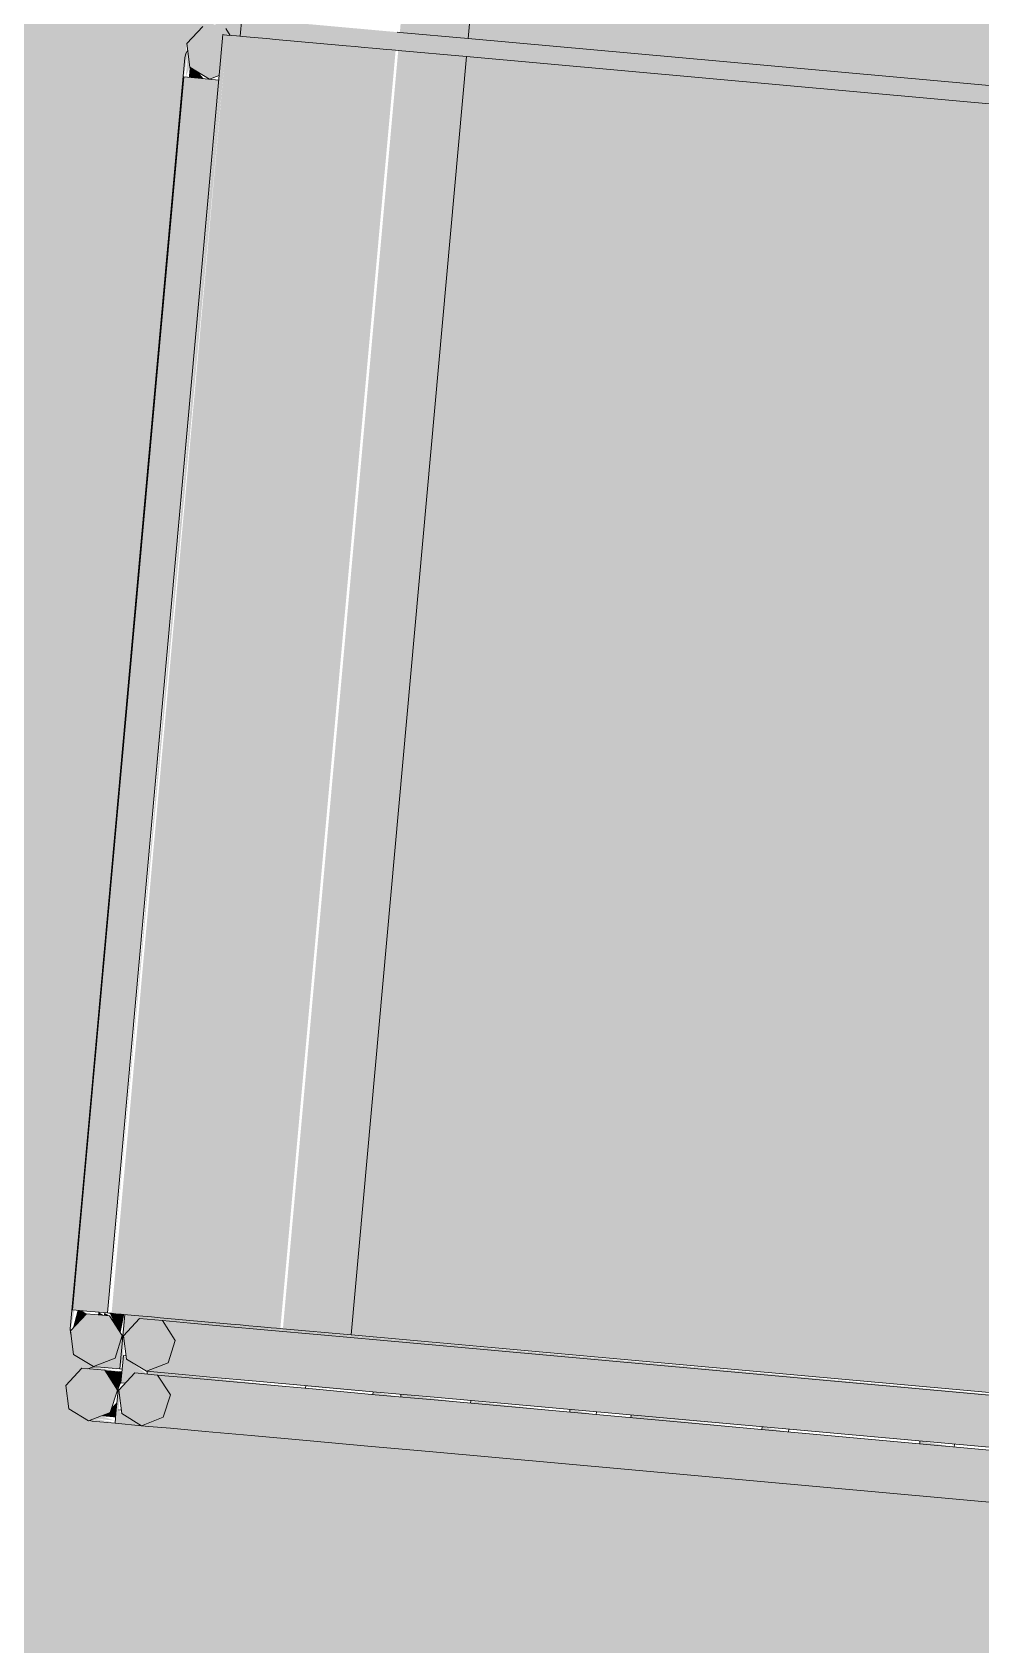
# Model space of a CAD drawing. Header units: centimetres. Extents: x -4381 to 5639, y -3920 to 4826.
# Drawn here: x 183.7156 to 183.9778, y 65.6704 to 66.1162 of the extents above; entities that cross this region are included whole.
import ezdxf
from ezdxf.xclip import XClip

# ---------------------------------------------------------------- set-up
doc = ezdxf.new("R2010")
doc.units = ezdxf.units.CM
doc.header["$MEASUREMENT"] = 0
doc.header["$XCLIPFRAME"] = 0
doc.layers.add('01- MOBILIER', color=7, linetype='Continuous')
doc.layers.add('Drawing & Figure', color=7, linetype='Continuous')
for name, color, linetype, lineweight in [('01- MOBILIER_Pen_No__1', 7, 'Continuous', 5), ('01- MOBILIER_Pen_No__101', 252, 'Continuous', 5), ('01- MOBILIER_Pen_No__2', 8, 'Continuous', 5), ('Dalles_Pen_No__101', 252, 'Continuous', 5)]:
    doc.layers.add(name, color=color, linetype=linetype, lineweight=lineweight)
doc.layers.add('01- MOBILIER_Pen_No__180', color=7, linetype='Continuous', lineweight=5, true_color=0xe2e3c6)

# ---------------------------------------------------------------- blocks, each defined once
blk = doc.blocks.new('Drawing_13_13', base_point=(-54.85237, -87.09209))
at = {"layer": '01- MOBILIER', "linetype": 'Continuous', "lineweight": 0, "ltscale": 5, "true_color": 0xffffff}
for points in [[(183.81725, 66.11614), (183.83611, 66.11444), (183.86799, 66.46779), (183.84913, 66.4695)], [(183.83611, 66.11444), (184.14388, 66.08667), (184.17576, 66.44003), (183.86799, 66.46779)], [(183.76867, 66.11547), (183.73642, 65.76215)], [(183.76944, 66.1154), (183.73679, 65.76212)], [(183.77058, 66.1153), (183.76944, 66.1154), (183.73756, 65.76205), (183.7387, 65.76195)], [(183.77206, 66.11517), (183.77058, 66.1153), (183.7387, 65.76195), (183.74019, 65.76181)], [(183.77385, 66.115), (183.77206, 66.11517), (183.74019, 65.76181), (183.74197, 65.76165)], [(183.77588, 66.11482), (183.77385, 66.115), (183.74197, 65.76165), (183.744, 65.76147)], [(183.77811, 66.11462), (183.77588, 66.11482), (183.744, 65.76147), (183.74624, 65.76127)], [(183.78048, 66.11441), (183.77811, 66.11462), (183.74624, 65.76127), (183.7486, 65.76105)], [(183.78291, 66.11419), (183.78048, 66.11441), (183.7486, 65.76105), (183.75103, 65.76083)], [(183.80245, 66.11242), (183.78291, 66.11419), (183.75103, 65.76083), (183.77057, 65.75907)], [(183.80494, 66.1122), (183.80245, 66.11242), (183.77057, 65.75907), (183.77307, 65.75885)], [(183.80737, 66.11198), (183.80494, 66.1122), (183.77307, 65.75885), (183.77549, 65.75863)], [(183.80965, 66.11178), (183.80737, 66.11198), (183.77549, 65.75863), (183.77777, 65.75842)], [(183.81172, 66.11159), (183.80965, 66.11178), (183.77777, 65.75842), (183.77984, 65.75823)], [(183.81352, 66.11143), (183.81172, 66.11159), (183.77984, 65.75823), (183.78164, 65.75807)], [(183.81499, 66.11129), (183.81352, 66.11143), (183.78164, 65.75807), (183.78311, 65.75794)], [(183.81609, 66.11119), (183.81499, 66.11129), (183.78311, 65.75794), (183.78421, 65.75784)], [(183.8168, 66.11113), (183.78421, 65.75784)], [(183.8168, 66.11113), (183.78492, 65.75778), (183.80378, 65.75607), (183.83566, 66.10943)], [(183.80378, 65.75607), (184.11155, 65.72831), (184.14343, 66.08166), (183.83566, 66.10943)]]:
    blk.add_hatch(color=7, dxfattribs=at).paths.add_polyline_path(points)
at = {"layer": '01- MOBILIER_Pen_No__101', "linetype": 'Continuous', "lineweight": 0, "ltscale": 5, "true_color": 0x262626}
for points in [[(183.84913, 66.4695), (183.81725, 66.11614), (183.83611, 66.11444), (183.86799, 66.46779)], [(183.86799, 66.46779), (183.83611, 66.11444), (184.14388, 66.08667), (184.17576, 66.44003)], [(183.75834, 66.11304), (183.75918, 66.10655), (183.76465, 66.1032), (183.76728, 66.10422), (183.7683, 66.11551), (183.77032, 66.11532), (183.76911, 66.11721), (183.76276, 66.11778)], [(183.7731, 66.11507), (184.13428, 66.08249), (184.13473, 66.0875), (183.77355, 66.12008)], [(183.76867, 66.11547), (183.73642, 65.76215)], [(183.76944, 66.1154), (183.73679, 65.76212)], [(183.77058, 66.1153), (183.76944, 66.1154), (183.73756, 65.76205), (183.7387, 65.76195)], [(183.77206, 66.11517), (183.77058, 66.1153), (183.7387, 65.76195), (183.74019, 65.76181)], [(183.77385, 66.115), (183.77206, 66.11517), (183.74019, 65.76181), (183.74197, 65.76165)], [(183.77588, 66.11482), (183.77385, 66.115), (183.74197, 65.76165), (183.744, 65.76147)], [(183.77811, 66.11462), (183.77588, 66.11482), (183.744, 65.76147), (183.74624, 65.76127)], [(183.77811, 66.11462), (183.74624, 65.76127), (183.7486, 65.76105), (183.78048, 66.11441)], [(183.78291, 66.11419), (183.78048, 66.11441), (183.7486, 65.76105), (183.75103, 65.76083)], [(183.80245, 66.11242), (183.78291, 66.11419), (183.75103, 65.76083), (183.77057, 65.75907)], [(183.75412, 66.06632), (183.75809, 66.11026), (183.7578, 66.1091), (183.75386, 66.06546)], [(183.75809, 66.11026), (183.75751, 66.10385), (183.75866, 66.11055)], [(183.75866, 66.11055), (183.75805, 66.1038), (183.75918, 66.10655)], [(183.80494, 66.1122), (183.80245, 66.11242), (183.77057, 65.75907), (183.77307, 65.75885)], [(183.80494, 66.1122), (183.77307, 65.75885), (183.77549, 65.75863), (183.80737, 66.11198)], [(183.80965, 66.11178), (183.80737, 66.11198), (183.77549, 65.75863), (183.77777, 65.75842)], [(183.81172, 66.11159), (183.80965, 66.11178), (183.77777, 65.75842), (183.77984, 65.75823)], [(183.81352, 66.11143), (183.81172, 66.11159), (183.77984, 65.75823), (183.78164, 65.75807)], [(183.81499, 66.11129), (183.81352, 66.11143), (183.78164, 65.75807), (183.78311, 65.75794)], [(183.81609, 66.11119), (183.81499, 66.11129), (183.78311, 65.75794), (183.78421, 65.75784)], [(183.8168, 66.11113), (183.78421, 65.75784)], [(183.8168, 66.11113), (183.78492, 65.75778), (183.80378, 65.75607), (183.83566, 66.10943)], [(183.80378, 65.75607), (184.11155, 65.72831), (184.14343, 66.08166), (183.83566, 66.10943)], [(183.76147, 66.10349), (183.75751, 66.10385), (183.72676, 65.76302), (183.73072, 65.76267)], [(183.75918, 66.10655), (183.75892, 66.10372), (183.76008, 66.10361), (183.76029, 66.10587)], [(183.76008, 66.10361), (183.76147, 66.10349), (183.76161, 66.10506), (183.76029, 66.10587)], [(183.76147, 66.10349), (183.76302, 66.10335), (183.76161, 66.10506)], [(183.76147, 66.10349), (183.73072, 65.76267), (183.73642, 65.76215), (183.76717, 66.10298)], [(183.74934, 66.01534), (183.75412, 66.06632)], [(183.74466, 65.96137), (183.74957, 66.01587), (183.74446, 65.9612)], [(183.73962, 65.9055), (183.74466, 65.96137), (183.73945, 65.9057)], [(183.7347, 65.851), (183.73962, 65.9055), (183.73457, 65.85157)], [(183.73004, 65.80145), (183.7347, 65.851)], [(183.72618, 65.75661), (183.73015, 65.80055), (183.72611, 65.7578)], [(183.72676, 65.76302), (183.72623, 65.75718), (183.7273, 65.76297)], [(183.72707, 65.75069), (183.73254, 65.74734), (183.73852, 65.74966), (183.74051, 65.75589), (183.73701, 65.76135), (183.73066, 65.76192), (183.72623, 65.75718)], [(183.72684, 65.75783), (183.72781, 65.75887), (183.72818, 65.7629)], [(183.72781, 65.75887), (183.72911, 65.76026), (183.72933, 65.76279), (183.72818, 65.7629)], [(183.72933, 65.76279), (183.72911, 65.76026), (183.73066, 65.76192)], [(183.73072, 65.76267), (183.7322, 65.76178)], [(183.73227, 65.76253), (183.73383, 65.76163)], [(183.73383, 65.76163), (183.73546, 65.76149), (183.7339, 65.76238)], [(183.73546, 65.76149), (183.73701, 65.76135), (183.73553, 65.76223)], [(183.73708, 65.76209), (183.73824, 65.75944), (183.73846, 65.76197)], [(183.73846, 65.76197), (183.73824, 65.75944), (183.73926, 65.75784), (183.73962, 65.76186)], [(183.73962, 65.76186), (183.73926, 65.75784), (183.74003, 65.75664), (183.7405, 65.76178)], [(183.73986, 65.74668), (183.74084, 65.75038), (183.74088, 65.75586), (183.7453, 65.7606), (184.10233, 65.72839), (183.74122, 65.76172)], [(183.7405, 65.76178), (183.74003, 65.75664), (183.74104, 65.76174)], [(183.74104, 65.76174), (183.74046, 65.75532), (183.74075, 65.75648), (183.74122, 65.76172)], [(183.74719, 65.74602), (183.75316, 65.74834), (183.75515, 65.75457), (183.75165, 65.76003), (183.7453, 65.7606), (183.74088, 65.75586), (183.74172, 65.74937)], [(183.75704, 65.7544), (183.75361, 65.75985), (183.75165, 65.76003), (183.75515, 65.75457)], [(183.76246, 65.75391), (183.75933, 65.75933), (183.75361, 65.75985), (183.75704, 65.7544)], [(183.7712, 65.75312), (183.76854, 65.7585), (183.75933, 65.75933), (183.76246, 65.75391)], [(183.76854, 65.7585), (183.7712, 65.75312), (183.78281, 65.75207), (183.78079, 65.7574)], [(183.79672, 65.75082), (183.79545, 65.75608), (183.78079, 65.7574), (183.78281, 65.75207)], [(183.81223, 65.74942), (183.8118, 65.7546), (183.79545, 65.75608), (183.79672, 65.75082)], [(183.75508, 65.74816), (183.75704, 65.7544), (183.75515, 65.75457), (183.75316, 65.74834)], [(183.76061, 65.74766), (183.76246, 65.75391), (183.75704, 65.7544), (183.75508, 65.74816)], [(183.76951, 65.74686), (183.7712, 65.75312), (183.76246, 65.75391), (183.76061, 65.74766)], [(183.7712, 65.75312), (183.76951, 65.74686), (183.78135, 65.74579), (183.78281, 65.75207)], [(183.79553, 65.74451), (183.79672, 65.75082), (183.78281, 65.75207), (183.78135, 65.74579)], [(183.82895, 65.74791), (183.82919, 65.75303), (183.8118, 65.7546), (183.81223, 65.74942)], [(184.04377, 65.72853), (184.04397, 65.73365), (183.82919, 65.75303), (183.82895, 65.74791)], [(183.73224, 65.74718), (183.73101, 65.74673), (183.74043, 65.74588)], [(183.73224, 65.74718), (183.74048, 65.74644), (183.73351, 65.74726)], [(183.74084, 65.75038), (183.74016, 65.74287), (183.74133, 65.74276), (183.74394, 65.74556), (183.74736, 65.74526), (183.74172, 65.74937)], [(183.7492, 65.74584), (183.75508, 65.74816), (183.75316, 65.74834), (183.74719, 65.74602)], [(183.75516, 65.7453), (183.76061, 65.74766), (183.75508, 65.74816), (183.7492, 65.74584)], [(183.76061, 65.74766), (183.75516, 65.7453), (183.76475, 65.74444), (183.76951, 65.74686)], [(183.81133, 65.74309), (183.81223, 65.74942), (183.79672, 65.75082), (183.79553, 65.74451)], [(183.82829, 65.74156), (183.82895, 65.74791), (183.81223, 65.74942), (183.81133, 65.74309)], [(184.0431, 65.72218), (184.04377, 65.72853), (183.82895, 65.74791), (183.82829, 65.74156)], [(183.72572, 65.73565), (183.73119, 65.73231), (183.73717, 65.73462), (183.73915, 65.74085), (183.73565, 65.74631), (183.7293, 65.74688), (183.72488, 65.74214)], [(183.73565, 65.74631), (183.73627, 65.74535), (183.73972, 65.74504)], [(183.73627, 65.74535), (183.73708, 65.74408), (183.73961, 65.74385), (183.73972, 65.74504)], [(183.73708, 65.74408), (183.73806, 65.74255), (183.73948, 65.74243), (183.73961, 65.74385)], [(183.7398, 65.74594), (183.73934, 65.74084), (183.74016, 65.74287), (183.74043, 65.74588)], [(183.74583, 65.73099), (183.75181, 65.7333), (183.7538, 65.73953), (183.75029, 65.74499), (183.74394, 65.74556), (183.73952, 65.74082), (183.74036, 65.73433)], [(183.74743, 65.746), (183.79116, 65.7413)], [(183.75568, 65.73936), (183.75225, 65.74481), (183.75029, 65.74499), (183.7538, 65.73953)], [(183.7611, 65.73887), (183.75797, 65.7443), (183.75225, 65.74481), (183.75568, 65.73936)], [(183.76984, 65.73808), (183.76719, 65.74347), (183.75797, 65.7443), (183.7611, 65.73887)], [(183.76951, 65.74686), (183.76475, 65.74444), (183.77751, 65.74329), (183.78135, 65.74579)], [(183.76719, 65.74347), (183.76984, 65.73808), (183.78146, 65.73704), (183.77943, 65.74236)], [(183.79278, 65.74191), (183.79553, 65.74451), (183.78135, 65.74579), (183.77751, 65.74329)], [(183.8098, 65.74037), (183.81133, 65.74309), (183.79553, 65.74451), (183.79278, 65.74191)], [(183.82772, 65.73876), (183.82829, 65.74156), (183.81133, 65.74309), (183.8098, 65.74037)], [(183.73806, 65.74255), (183.73915, 65.74085), (183.73948, 65.74243)], [(183.73811, 65.73757), (183.73919, 65.73916)], [(183.73876, 65.73448), (183.74036, 65.73433), (183.73948, 65.73535), (183.73979, 65.73875), (183.73952, 65.74082)], [(183.73948, 65.73535), (183.73979, 65.73875)], [(183.75372, 65.73313), (183.75568, 65.73936), (183.7538, 65.73953), (183.75181, 65.7333)], [(183.75925, 65.73263), (183.7611, 65.73887), (183.75568, 65.73936), (183.75372, 65.73313)], [(183.76816, 65.73182), (183.76984, 65.73808), (183.7611, 65.73887), (183.75925, 65.73263)], [(183.79536, 65.73578), (183.7941, 65.74104), (183.77943, 65.74236), (183.78146, 65.73704)], [(183.79121, 65.74186), (183.80987, 65.74018), (183.79123, 65.74205)], [(183.79121, 65.74186), (183.80982, 65.73962)], [(183.81087, 65.73438), (183.81044, 65.73956), (183.7941, 65.74104), (183.79536, 65.73578)], [(183.80982, 65.73962), (183.81733, 65.73894), (183.80989, 65.74036)], [(183.82759, 65.73287), (183.82783, 65.738), (183.81044, 65.73956), (183.81087, 65.73438)], [(183.81749, 65.73893), (183.83682, 65.73718), (183.81756, 65.73967)], [(184.04247, 65.71938), (184.0431, 65.72218), (183.82829, 65.74156), (183.82772, 65.73876)], [(183.73717, 65.73462), (183.73465, 65.73365), (183.73866, 65.73329), (183.73876, 65.73448)], [(183.73717, 65.73462), (183.73876, 65.73448), (183.73889, 65.7359), (183.73761, 65.73602)], [(183.73761, 65.73602), (183.73889, 65.7359), (183.73903, 65.73749)], [(183.73851, 65.73165), (183.74583, 65.73099), (183.74036, 65.73433), (183.73876, 65.73448)], [(183.76816, 65.73182), (183.78, 65.73076), (183.78146, 65.73704), (183.76984, 65.73808)], [(183.79417, 65.72948), (183.79536, 65.73578), (183.78146, 65.73704), (183.78, 65.73076)], [(183.80998, 65.72805), (183.81087, 65.73438), (183.79536, 65.73578), (183.79417, 65.72948)], [(183.82694, 65.72652), (183.82759, 65.73287), (183.81087, 65.73438), (183.80998, 65.72805)], [(184.04241, 65.71349), (184.04261, 65.71862), (183.82783, 65.738), (183.82759, 65.73287)], [(183.83687, 65.73774), (183.8642, 65.73471)], [(183.83689, 65.73793), (183.86425, 65.73527)], [(183.86427, 65.73546), (183.87155, 65.73405)], [(183.87162, 65.7348), (183.88108, 65.73319)], [(183.88113, 65.73375), (183.91736, 65.72992)], [(183.88115, 65.73394), (183.91741, 65.73047)], [(183.73276, 65.73292), (183.73158, 65.73246), (183.73852, 65.73183)], [(183.73158, 65.73246), (183.73851, 65.73165)], [(183.73465, 65.73365), (183.73276, 65.73292), (183.73857, 65.73239)], [(183.74785, 65.7308), (183.75372, 65.73313), (183.75181, 65.7333), (183.74583, 65.73099)], [(183.7538, 65.73027), (183.75925, 65.73263), (183.75372, 65.73313), (183.74785, 65.7308)], [(183.75925, 65.73263), (183.7538, 65.73027), (183.7634, 65.7294), (183.76816, 65.73182)], [(183.7634, 65.7294), (183.77615, 65.72825), (183.78, 65.73076), (183.76816, 65.73182)], [(183.79142, 65.72687), (183.79417, 65.72948), (183.78, 65.73076), (183.77615, 65.72825)], [(183.80844, 65.72534), (183.80998, 65.72805), (183.79417, 65.72948), (183.79142, 65.72687)], [(184.04175, 65.70714), (184.04241, 65.71349), (183.82759, 65.73287), (183.82694, 65.72652)], [(183.91743, 65.73066), (183.92468, 65.72926)], [(183.92473, 65.72981), (183.96096, 65.72598)], [(183.92475, 65.73), (183.96101, 65.72654)], [(183.82636, 65.72372), (183.82694, 65.72652), (183.80998, 65.72805), (183.80844, 65.72534)], [(184.04111, 65.70435), (184.04175, 65.70714), (183.82694, 65.72652), (183.82636, 65.72372)], [(183.96096, 65.72598), (183.97049, 65.72513), (183.96103, 65.72673)], [(183.97055, 65.72587), (183.97784, 65.72446)]]:
    blk.add_hatch(color=250, dxfattribs=at).paths.add_polyline_path(points)
at = {"layer": '01- MOBILIER_Pen_No__180', "linetype": 'Continuous', "ltscale": 5}
for points in [[(183.75834, 66.11304), (183.75918, 66.10655), (183.76465, 66.1032), (183.76728, 66.10422), (183.7683, 66.11551), (183.77032, 66.11532), (183.76911, 66.11721), (183.76276, 66.11778)], [(183.7731, 66.11507), (184.13428, 66.08249), (184.13473, 66.0875), (183.77355, 66.12008)], [(183.75412, 66.06632), (183.75809, 66.11026), (183.7578, 66.1091), (183.75386, 66.06546)], [(183.75809, 66.11026), (183.75751, 66.10385), (183.75866, 66.11055)], [(183.75866, 66.11055), (183.75805, 66.1038), (183.75918, 66.10655)], [(183.76147, 66.10349), (183.75751, 66.10385), (183.72676, 65.76302), (183.73072, 65.76267)], [(183.75918, 66.10655), (183.75892, 66.10372), (183.76008, 66.10361), (183.76029, 66.10587)], [(183.76008, 66.10361), (183.76147, 66.10349), (183.76161, 66.10506), (183.76029, 66.10587)], [(183.76147, 66.10349), (183.76302, 66.10335), (183.76161, 66.10506)], [(183.76147, 66.10349), (183.73072, 65.76267), (183.73642, 65.76215), (183.76717, 66.10298)], [(183.74934, 66.01534), (183.75412, 66.06632)], [(183.74446, 65.9612), (183.74957, 66.01587)], [(183.73962, 65.9055), (183.74466, 65.96137), (183.73945, 65.9057)], [(183.73457, 65.85157), (183.73962, 65.9055)], [(183.73004, 65.80145), (183.7347, 65.851)], [(183.72618, 65.75661), (183.73015, 65.80055), (183.72611, 65.7578)], [(183.72676, 65.76302), (183.72623, 65.75718), (183.7273, 65.76297)], [(183.72707, 65.75069), (183.73254, 65.74734), (183.73852, 65.74966), (183.74051, 65.75589), (183.73701, 65.76135), (183.73066, 65.76192), (183.72623, 65.75718)], [(183.72684, 65.75783), (183.72781, 65.75887), (183.72818, 65.7629)], [(183.72781, 65.75887), (183.72911, 65.76026), (183.72933, 65.76279), (183.72818, 65.7629)], [(183.72933, 65.76279), (183.72911, 65.76026), (183.73066, 65.76192)], [(183.73072, 65.76267), (183.7322, 65.76178)], [(183.73227, 65.76253), (183.73383, 65.76163)], [(183.73383, 65.76163), (183.73546, 65.76149), (183.7339, 65.76238)], [(183.73546, 65.76149), (183.73701, 65.76135), (183.73553, 65.76223)], [(183.73708, 65.76209), (183.73824, 65.75944), (183.73846, 65.76197)], [(183.73846, 65.76197), (183.73824, 65.75944), (183.73926, 65.75784), (183.73962, 65.76186)], [(183.73962, 65.76186), (183.73926, 65.75784), (183.74003, 65.75664), (183.7405, 65.76178)], [(183.73986, 65.74668), (183.74084, 65.75038), (183.74088, 65.75586), (183.7453, 65.7606), (184.10233, 65.72839), (183.74122, 65.76172)], [(183.7405, 65.76178), (183.74003, 65.75664), (183.74104, 65.76174)], [(183.74104, 65.76174), (183.74046, 65.75532), (183.74075, 65.75648), (183.74122, 65.76172)], [(183.74719, 65.74602), (183.75316, 65.74834), (183.75515, 65.75457), (183.75165, 65.76003), (183.7453, 65.7606), (183.74088, 65.75586), (183.74172, 65.74937)], [(183.75704, 65.7544), (183.75361, 65.75985), (183.75165, 65.76003), (183.75515, 65.75457)], [(183.76246, 65.75391), (183.75933, 65.75933), (183.75361, 65.75985), (183.75704, 65.7544)], [(183.7712, 65.75312), (183.76854, 65.7585), (183.75933, 65.75933), (183.76246, 65.75391)], [(183.78079, 65.7574), (183.76854, 65.7585), (183.7712, 65.75312), (183.78281, 65.75207)], [(183.79672, 65.75082), (183.79545, 65.75608), (183.78079, 65.7574), (183.78281, 65.75207)], [(183.81223, 65.74942), (183.8118, 65.7546), (183.79545, 65.75608), (183.79672, 65.75082)], [(183.75508, 65.74816), (183.75704, 65.7544), (183.75515, 65.75457), (183.75316, 65.74834)], [(183.76061, 65.74766), (183.76246, 65.75391), (183.75704, 65.7544), (183.75508, 65.74816)], [(183.76951, 65.74686), (183.7712, 65.75312), (183.76246, 65.75391), (183.76061, 65.74766)], [(183.7712, 65.75312), (183.76951, 65.74686), (183.78135, 65.74579), (183.78281, 65.75207)], [(183.79553, 65.74451), (183.79672, 65.75082), (183.78281, 65.75207), (183.78135, 65.74579)], [(183.82895, 65.74791), (183.82919, 65.75303), (183.8118, 65.7546), (183.81223, 65.74942)], [(184.04377, 65.72853), (184.04397, 65.73365), (183.82919, 65.75303), (183.82895, 65.74791)], [(183.73224, 65.74718), (183.73101, 65.74673), (183.74043, 65.74588)], [(183.73351, 65.74726), (183.73224, 65.74718), (183.74048, 65.74644)], [(183.74084, 65.75038), (183.74016, 65.74287), (183.74133, 65.74276), (183.74394, 65.74556), (183.74736, 65.74526), (183.74172, 65.74937)], [(183.7492, 65.74584), (183.75508, 65.74816), (183.75316, 65.74834), (183.74719, 65.74602)], [(183.75516, 65.7453), (183.76061, 65.74766), (183.75508, 65.74816), (183.7492, 65.74584)], [(183.76475, 65.74444), (183.76951, 65.74686), (183.76061, 65.74766), (183.75516, 65.7453)], [(183.81133, 65.74309), (183.81223, 65.74942), (183.79672, 65.75082), (183.79553, 65.74451)], [(183.82829, 65.74156), (183.82895, 65.74791), (183.81223, 65.74942), (183.81133, 65.74309)], [(184.0431, 65.72218), (184.04377, 65.72853), (183.82895, 65.74791), (183.82829, 65.74156)], [(183.72572, 65.73565), (183.73119, 65.73231), (183.73717, 65.73462), (183.73915, 65.74085), (183.73565, 65.74631), (183.7293, 65.74688), (183.72488, 65.74214)], [(183.73565, 65.74631), (183.73627, 65.74535), (183.73972, 65.74504)], [(183.73627, 65.74535), (183.73708, 65.74408), (183.73961, 65.74385), (183.73972, 65.74504)], [(183.73708, 65.74408), (183.73806, 65.74255), (183.73948, 65.74243), (183.73961, 65.74385)], [(183.7398, 65.74594), (183.73934, 65.74084), (183.74016, 65.74287), (183.74043, 65.74588)], [(183.74583, 65.73099), (183.75181, 65.7333), (183.7538, 65.73953), (183.75029, 65.74499), (183.74394, 65.74556), (183.73952, 65.74082), (183.74036, 65.73433)], [(183.74736, 65.74526), (183.79116, 65.7413), (183.74743, 65.746)], [(183.75568, 65.73936), (183.75225, 65.74481), (183.75029, 65.74499), (183.7538, 65.73953)], [(183.7611, 65.73887), (183.75797, 65.7443), (183.75225, 65.74481), (183.75568, 65.73936)], [(183.76984, 65.73808), (183.76719, 65.74347), (183.75797, 65.7443), (183.7611, 65.73887)], [(183.76951, 65.74686), (183.76475, 65.74444), (183.77751, 65.74329), (183.78135, 65.74579)], [(183.76719, 65.74347), (183.76984, 65.73808), (183.78146, 65.73704), (183.77943, 65.74236)], [(183.79278, 65.74191), (183.79553, 65.74451), (183.78135, 65.74579), (183.77751, 65.74329)], [(183.8098, 65.74037), (183.81133, 65.74309), (183.79553, 65.74451), (183.79278, 65.74191)], [(183.82772, 65.73876), (183.82829, 65.74156), (183.81133, 65.74309), (183.8098, 65.74037)], [(183.73806, 65.74255), (183.73915, 65.74085), (183.73948, 65.74243)], [(183.73811, 65.73757), (183.73919, 65.73916)], [(183.73876, 65.73448), (183.74036, 65.73433), (183.73948, 65.73535), (183.73979, 65.73875), (183.73952, 65.74082)], [(183.73948, 65.73535), (183.73979, 65.73875)], [(183.75372, 65.73313), (183.75568, 65.73936), (183.7538, 65.73953), (183.75181, 65.7333)], [(183.75925, 65.73263), (183.7611, 65.73887), (183.75568, 65.73936), (183.75372, 65.73313)], [(183.76816, 65.73182), (183.76984, 65.73808), (183.7611, 65.73887), (183.75925, 65.73263)], [(183.79536, 65.73578), (183.7941, 65.74104), (183.77943, 65.74236), (183.78146, 65.73704)], [(183.79121, 65.74186), (183.80982, 65.73962)], [(183.79123, 65.74205), (183.80987, 65.74018)], [(183.81087, 65.73438), (183.81044, 65.73956), (183.7941, 65.74104), (183.79536, 65.73578)], [(183.80982, 65.73962), (183.81733, 65.73894), (183.80989, 65.74036)], [(183.82759, 65.73287), (183.82783, 65.738), (183.81044, 65.73956), (183.81087, 65.73438)], [(183.81756, 65.73967), (183.83682, 65.73718)], [(184.04247, 65.71938), (184.0431, 65.72218), (183.82829, 65.74156), (183.82772, 65.73876)], [(183.73717, 65.73462), (183.73465, 65.73365), (183.73866, 65.73329), (183.73876, 65.73448)], [(183.73717, 65.73462), (183.73876, 65.73448), (183.73889, 65.7359), (183.73761, 65.73602)], [(183.73761, 65.73602), (183.73889, 65.7359), (183.73903, 65.73749)], [(183.73851, 65.73165), (183.74583, 65.73099), (183.74036, 65.73433), (183.73876, 65.73448)], [(183.76816, 65.73182), (183.78, 65.73076), (183.78146, 65.73704), (183.76984, 65.73808)], [(183.79417, 65.72948), (183.79536, 65.73578), (183.78146, 65.73704), (183.78, 65.73076)], [(183.80998, 65.72805), (183.81087, 65.73438), (183.79536, 65.73578), (183.79417, 65.72948)], [(183.82694, 65.72652), (183.82759, 65.73287), (183.81087, 65.73438), (183.80998, 65.72805)], [(184.04241, 65.71349), (184.04261, 65.71862), (183.82783, 65.738), (183.82759, 65.73287)], [(183.83682, 65.73718), (183.8642, 65.73471), (183.83687, 65.73774)], [(183.83689, 65.73793), (183.86425, 65.73527)], [(183.86427, 65.73546), (183.87155, 65.73405)], [(183.87162, 65.7348), (183.88108, 65.73319)], [(183.88108, 65.73319), (183.91736, 65.72992), (183.88113, 65.73375)], [(183.88115, 65.73394), (183.91741, 65.73047)], [(183.73142, 65.7324), (183.73851, 65.73165), (183.73158, 65.73246)], [(183.73276, 65.73292), (183.73158, 65.73246), (183.73852, 65.73183)], [(183.73465, 65.73365), (183.73276, 65.73292), (183.73857, 65.73239)], [(183.74785, 65.7308), (183.75372, 65.73313), (183.75181, 65.7333), (183.74583, 65.73099)], [(183.7538, 65.73027), (183.75925, 65.73263), (183.75372, 65.73313), (183.74785, 65.7308)], [(183.7634, 65.7294), (183.76816, 65.73182), (183.75925, 65.73263), (183.7538, 65.73027)], [(183.76816, 65.73182), (183.7634, 65.7294), (183.77615, 65.72825), (183.78, 65.73076)], [(183.79142, 65.72687), (183.79417, 65.72948), (183.78, 65.73076), (183.77615, 65.72825)], [(183.80844, 65.72534), (183.80998, 65.72805), (183.79417, 65.72948), (183.79142, 65.72687)], [(184.04175, 65.70714), (184.04241, 65.71349), (183.82759, 65.73287), (183.82694, 65.72652)], [(183.91736, 65.72992), (183.92468, 65.72926), (183.91743, 65.73066)], [(183.92473, 65.72981), (183.96096, 65.72598)], [(183.92475, 65.73), (183.96101, 65.72654)], [(183.82636, 65.72372), (183.82694, 65.72652), (183.80998, 65.72805), (183.80844, 65.72534)], [(184.04111, 65.70435), (184.04175, 65.70714), (183.82694, 65.72652), (183.82636, 65.72372)], [(183.96096, 65.72598), (183.97049, 65.72513), (183.96103, 65.72673)], [(183.97055, 65.72587), (183.97784, 65.72446)]]:
    blk.add_hatch(color=256, dxfattribs=at).paths.add_polyline_path(points)
at = {"layer": '01- MOBILIER_Pen_No__2', "linetype": 'Continuous', "lineweight": 0, "ltscale": 5, "true_color": 0x1f1f1f}
for points in [[(183.84913, 66.4695), (183.81725, 66.11614), (183.83611, 66.11444), (183.86799, 66.46779)], [(183.83611, 66.11444), (184.14388, 66.08667), (184.17576, 66.44003), (183.86799, 66.46779)], [(183.75834, 66.11304), (183.75918, 66.10655), (183.76465, 66.1032), (183.76728, 66.10422), (183.7683, 66.11551), (183.77032, 66.11532), (183.76911, 66.11721), (183.76276, 66.11778)], [(183.77355, 66.12008), (183.7731, 66.11507), (184.13428, 66.08249), (184.13473, 66.0875)], [(183.7683, 66.11551), (183.73642, 65.76215), (183.76867, 66.11547)], [(183.76867, 66.11547), (183.73679, 65.76212), (183.76944, 66.1154)], [(183.76944, 66.1154), (183.73756, 65.76205), (183.7387, 65.76195), (183.77058, 66.1153)], [(183.77058, 66.1153), (183.7387, 65.76195), (183.74019, 65.76181), (183.77206, 66.11517)], [(183.77206, 66.11517), (183.74019, 65.76181), (183.74197, 65.76165), (183.77385, 66.115)], [(183.77385, 66.115), (183.74197, 65.76165), (183.744, 65.76147), (183.77588, 66.11482)], [(183.77588, 66.11482), (183.744, 65.76147), (183.74624, 65.76127), (183.77811, 66.11462)], [(183.77811, 66.11462), (183.74624, 65.76127), (183.7486, 65.76105), (183.78048, 66.11441)], [(183.78048, 66.11441), (183.7486, 65.76105), (183.75103, 65.76083), (183.78291, 66.11419)], [(183.78291, 66.11419), (183.75103, 65.76083), (183.77057, 65.75907), (183.80245, 66.11242)], [(183.75412, 66.06632), (183.75809, 66.11026), (183.7578, 66.1091), (183.75386, 66.06546)], [(183.75809, 66.11026), (183.75751, 66.10385), (183.75866, 66.11055)], [(183.75866, 66.11055), (183.75805, 66.1038), (183.75918, 66.10655)], [(183.80494, 66.1122), (183.80245, 66.11242), (183.77057, 65.75907), (183.77307, 65.75885)], [(183.80737, 66.11198), (183.80494, 66.1122), (183.77307, 65.75885), (183.77549, 65.75863)], [(183.80965, 66.11178), (183.80737, 66.11198), (183.77549, 65.75863), (183.77777, 65.75842)], [(183.81172, 66.11159), (183.80965, 66.11178), (183.77777, 65.75842), (183.77984, 65.75823)], [(183.81352, 66.11143), (183.81172, 66.11159), (183.77984, 65.75823), (183.78164, 65.75807)], [(183.81499, 66.11129), (183.81352, 66.11143), (183.78164, 65.75807), (183.78311, 65.75794)], [(183.81609, 66.11119), (183.81499, 66.11129), (183.78311, 65.75794), (183.78421, 65.75784)], [(183.8168, 66.11113), (183.78421, 65.75784)], [(183.8168, 66.11113), (183.78492, 65.75778), (183.80378, 65.75607), (183.83566, 66.10943)], [(183.80378, 65.75607), (184.11155, 65.72831), (184.14343, 66.08166), (183.83566, 66.10943)], [(183.75751, 66.10385), (183.72676, 65.76302), (183.73072, 65.76267), (183.76147, 66.10349)], [(183.75918, 66.10655), (183.75892, 66.10372), (183.76008, 66.10361), (183.76029, 66.10587)], [(183.76008, 66.10361), (183.76147, 66.10349), (183.76161, 66.10506), (183.76029, 66.10587)], [(183.76147, 66.10349), (183.76302, 66.10335), (183.76161, 66.10506)], [(183.73072, 65.76267), (183.73642, 65.76215), (183.76717, 66.10298), (183.76147, 66.10349)], [(183.74934, 66.01534), (183.75412, 66.06632)], [(183.74466, 65.96137), (183.74957, 66.01587), (183.74446, 65.9612)], [(183.73962, 65.9055), (183.74466, 65.96137), (183.73945, 65.9057)], [(183.73945, 65.9057), (183.73457, 65.85157), (183.73962, 65.9055)], [(183.73004, 65.80145), (183.7347, 65.851)], [(183.72618, 65.75661), (183.73015, 65.80055), (183.72611, 65.7578)], [(183.72676, 65.76302), (183.72623, 65.75718), (183.7273, 65.76297)], [(183.72707, 65.75069), (183.73254, 65.74734), (183.73852, 65.74966), (183.74051, 65.75589), (183.73701, 65.76135), (183.73066, 65.76192), (183.72623, 65.75718)], [(183.72684, 65.75783), (183.72781, 65.75887), (183.72818, 65.7629)], [(183.72818, 65.7629), (183.72781, 65.75887), (183.72911, 65.76026), (183.72933, 65.76279)], [(183.72933, 65.76279), (183.72911, 65.76026), (183.73066, 65.76192)], [(183.73072, 65.76267), (183.7322, 65.76178)], [(183.73227, 65.76253), (183.73383, 65.76163)], [(183.73383, 65.76163), (183.73546, 65.76149), (183.7339, 65.76238)], [(183.73546, 65.76149), (183.73701, 65.76135), (183.73553, 65.76223)], [(183.73708, 65.76209), (183.73824, 65.75944), (183.73846, 65.76197)], [(183.73846, 65.76197), (183.73824, 65.75944), (183.73926, 65.75784), (183.73962, 65.76186)], [(183.73962, 65.76186), (183.73926, 65.75784), (183.74003, 65.75664), (183.7405, 65.76178)], [(183.73986, 65.74668), (183.74084, 65.75038), (183.74088, 65.75586), (183.7453, 65.7606), (184.10233, 65.72839), (183.74122, 65.76172)], [(183.7405, 65.76178), (183.74003, 65.75664), (183.74104, 65.76174)], [(183.74046, 65.75532), (183.74075, 65.75648), (183.74122, 65.76172)], [(183.74719, 65.74602), (183.75316, 65.74834), (183.75515, 65.75457), (183.75165, 65.76003), (183.7453, 65.7606), (183.74088, 65.75586), (183.74172, 65.74937)], [(183.75704, 65.7544), (183.75361, 65.75985), (183.75165, 65.76003), (183.75515, 65.75457)], [(183.76246, 65.75391), (183.75933, 65.75933), (183.75361, 65.75985), (183.75704, 65.7544)], [(183.76854, 65.7585), (183.75933, 65.75933), (183.76246, 65.75391), (183.7712, 65.75312)], [(183.78281, 65.75207), (183.78079, 65.7574), (183.76854, 65.7585), (183.7712, 65.75312)], [(183.79545, 65.75608), (183.78079, 65.7574), (183.78281, 65.75207), (183.79672, 65.75082)], [(183.8118, 65.7546), (183.79545, 65.75608), (183.79672, 65.75082), (183.81223, 65.74942)], [(183.75508, 65.74816), (183.75704, 65.7544), (183.75515, 65.75457), (183.75316, 65.74834)], [(183.76061, 65.74766), (183.76246, 65.75391), (183.75704, 65.7544), (183.75508, 65.74816)], [(183.76246, 65.75391), (183.76061, 65.74766), (183.76951, 65.74686), (183.7712, 65.75312)], [(183.78135, 65.74579), (183.78281, 65.75207), (183.7712, 65.75312), (183.76951, 65.74686)], [(183.78281, 65.75207), (183.78135, 65.74579), (183.79553, 65.74451), (183.79672, 65.75082)], [(183.82895, 65.74791), (183.82919, 65.75303), (183.8118, 65.7546), (183.81223, 65.74942)], [(184.04377, 65.72853), (184.04397, 65.73365), (183.82919, 65.75303), (183.82895, 65.74791)], [(183.73224, 65.74718), (183.73101, 65.74673), (183.74043, 65.74588)], [(183.73224, 65.74718), (183.74048, 65.74644), (183.73351, 65.74726)], [(183.74084, 65.75038), (183.74016, 65.74287), (183.74133, 65.74276), (183.74394, 65.74556), (183.74736, 65.74526), (183.74172, 65.74937)], [(183.7492, 65.74584), (183.75508, 65.74816), (183.75316, 65.74834), (183.74719, 65.74602)], [(183.75516, 65.7453), (183.76061, 65.74766), (183.75508, 65.74816), (183.7492, 65.74584)], [(183.76061, 65.74766), (183.75516, 65.7453), (183.76475, 65.74444), (183.76951, 65.74686)], [(183.79553, 65.74451), (183.81133, 65.74309), (183.81223, 65.74942), (183.79672, 65.75082)], [(183.82829, 65.74156), (183.82895, 65.74791), (183.81223, 65.74942), (183.81133, 65.74309)], [(184.0431, 65.72218), (184.04377, 65.72853), (183.82895, 65.74791), (183.82829, 65.74156)], [(183.72572, 65.73565), (183.73119, 65.73231), (183.73717, 65.73462), (183.73915, 65.74085), (183.73565, 65.74631), (183.7293, 65.74688), (183.72488, 65.74214)], [(183.7398, 65.74594), (183.73565, 65.74631), (183.73627, 65.74535), (183.73972, 65.74504)], [(183.73627, 65.74535), (183.73708, 65.74408), (183.73961, 65.74385), (183.73972, 65.74504)], [(183.73708, 65.74408), (183.73806, 65.74255), (183.73948, 65.74243), (183.73961, 65.74385)], [(183.7398, 65.74594), (183.73934, 65.74084), (183.74016, 65.74287), (183.74043, 65.74588)], [(183.74583, 65.73099), (183.75181, 65.7333), (183.7538, 65.73953), (183.75029, 65.74499), (183.74394, 65.74556), (183.73952, 65.74082), (183.74036, 65.73433)], [(183.74736, 65.74526), (183.79116, 65.7413), (183.74743, 65.746)], [(183.75568, 65.73936), (183.75225, 65.74481), (183.75029, 65.74499), (183.7538, 65.73953)], [(183.7611, 65.73887), (183.75797, 65.7443), (183.75225, 65.74481), (183.75568, 65.73936)], [(183.76719, 65.74347), (183.75797, 65.7443), (183.7611, 65.73887), (183.76984, 65.73808)], [(183.77751, 65.74329), (183.78135, 65.74579), (183.76951, 65.74686), (183.76475, 65.74444)], [(183.78146, 65.73704), (183.77943, 65.74236), (183.76719, 65.74347), (183.76984, 65.73808)], [(183.78135, 65.74579), (183.77751, 65.74329), (183.79278, 65.74191), (183.79553, 65.74451)], [(183.8098, 65.74037), (183.81133, 65.74309), (183.79553, 65.74451), (183.79278, 65.74191)], [(183.82772, 65.73876), (183.82829, 65.74156), (183.81133, 65.74309), (183.8098, 65.74037)], [(183.73806, 65.74255), (183.73915, 65.74085), (183.73948, 65.74243)], [(183.73811, 65.73757), (183.73919, 65.73916)], [(183.73876, 65.73448), (183.74036, 65.73433), (183.73948, 65.73535), (183.73979, 65.73875), (183.73952, 65.74082)], [(183.73948, 65.73535), (183.73979, 65.73875)], [(183.75372, 65.73313), (183.75568, 65.73936), (183.7538, 65.73953), (183.75181, 65.7333)], [(183.75925, 65.73263), (183.7611, 65.73887), (183.75568, 65.73936), (183.75372, 65.73313)], [(183.7611, 65.73887), (183.75925, 65.73263), (183.76816, 65.73182), (183.76984, 65.73808)], [(183.7941, 65.74104), (183.77943, 65.74236), (183.78146, 65.73704), (183.79536, 65.73578)], [(183.79121, 65.74186), (183.80987, 65.74018), (183.79123, 65.74205)], [(183.79121, 65.74186), (183.80982, 65.73962)], [(183.7941, 65.74104), (183.79536, 65.73578), (183.81087, 65.73438), (183.81044, 65.73956)], [(183.80982, 65.73962), (183.81733, 65.73894), (183.80989, 65.74036)], [(183.82759, 65.73287), (183.82783, 65.738), (183.81044, 65.73956), (183.81087, 65.73438)], [(183.81749, 65.73893), (183.83682, 65.73718), (183.81756, 65.73967)], [(184.04247, 65.71938), (184.0431, 65.72218), (183.82829, 65.74156), (183.82772, 65.73876)], [(183.73717, 65.73462), (183.73465, 65.73365), (183.73866, 65.73329), (183.73876, 65.73448)], [(183.73717, 65.73462), (183.73876, 65.73448), (183.73889, 65.7359), (183.73761, 65.73602)], [(183.73761, 65.73602), (183.73889, 65.7359), (183.73903, 65.73749)], [(183.73851, 65.73165), (183.74583, 65.73099), (183.74036, 65.73433), (183.73876, 65.73448)], [(183.78, 65.73076), (183.78146, 65.73704), (183.76984, 65.73808), (183.76816, 65.73182)], [(183.78146, 65.73704), (183.78, 65.73076), (183.79417, 65.72948), (183.79536, 65.73578)], [(183.79536, 65.73578), (183.79417, 65.72948), (183.80998, 65.72805), (183.81087, 65.73438)], [(183.82694, 65.72652), (183.82759, 65.73287), (183.81087, 65.73438), (183.80998, 65.72805)], [(184.04241, 65.71349), (184.04261, 65.71862), (183.82783, 65.738), (183.82759, 65.73287)], [(183.83687, 65.73774), (183.8642, 65.73471)], [(183.83689, 65.73793), (183.86425, 65.73527)], [(183.8642, 65.73471), (183.87155, 65.73405), (183.86427, 65.73546)], [(183.87162, 65.7348), (183.88108, 65.73319)], [(183.88113, 65.73375), (183.91741, 65.73047), (183.88115, 65.73394)], [(183.88113, 65.73375), (183.91736, 65.72992)], [(183.73276, 65.73292), (183.73158, 65.73246), (183.73852, 65.73183)], [(183.73158, 65.73246), (183.73851, 65.73165)], [(183.73465, 65.73365), (183.73276, 65.73292), (183.73857, 65.73239)], [(183.74785, 65.7308), (183.75372, 65.73313), (183.75181, 65.7333), (183.74583, 65.73099)], [(183.7538, 65.73027), (183.75925, 65.73263), (183.75372, 65.73313), (183.74785, 65.7308)], [(183.75925, 65.73263), (183.7538, 65.73027), (183.7634, 65.7294), (183.76816, 65.73182)], [(183.7634, 65.7294), (183.77615, 65.72825), (183.78, 65.73076), (183.76816, 65.73182)], [(183.78, 65.73076), (183.77615, 65.72825), (183.79142, 65.72687), (183.79417, 65.72948)], [(183.80844, 65.72534), (183.80998, 65.72805), (183.79417, 65.72948), (183.79142, 65.72687)], [(184.04175, 65.70714), (184.04241, 65.71349), (183.82759, 65.73287), (183.82694, 65.72652)], [(183.91743, 65.73066), (183.92468, 65.72926)], [(183.92473, 65.72981), (183.96096, 65.72598)], [(183.92475, 65.73), (183.96101, 65.72654)], [(183.82636, 65.72372), (183.82694, 65.72652), (183.80998, 65.72805), (183.80844, 65.72534)], [(184.04111, 65.70435), (184.04175, 65.70714), (183.82694, 65.72652), (183.82636, 65.72372)], [(183.96103, 65.72673), (183.97049, 65.72513)], [(183.97055, 65.72587), (183.97784, 65.72446)]]:
    blk.add_hatch(color=250, dxfattribs=at).paths.add_polyline_path(points)
at = {"layer": 'Dalles_Pen_No__101', "linetype": 'Continuous', "lineweight": 0, "ltscale": 5, "true_color": 0x262626}
h = blk.add_hatch(color=250, dxfattribs=at)
h.paths.add_polyline_path([(183.50658, 65.55033), (185.49849, 65.37063), (185.51882, 65.59606), (185.51854, 65.59491), (185.51828, 65.59213), (185.51386, 65.58739), (185.50751, 65.58796), (185.50401, 65.59342), (185.50461, 65.59529), (185.50418, 65.59738), (185.5033, 65.58759), (185.50965, 65.58701), (185.51609, 65.58358), (185.51693, 65.57709), (185.51251, 65.57235), (185.5108, 65.5725), (185.50956, 65.57205), (185.5083, 65.57198), (185.13441, 65.60571), (185.13318, 65.60601), (185.13204, 65.60667), (185.13033, 65.60683), (185.12683, 65.61229), (185.12882, 65.61852), (185.1348, 65.62083), (185.14212, 65.62017), (185.13169, 65.62186), (185.12819, 65.62732), (185.12879, 65.62919), (185.12836, 65.63129), (185.12884, 65.63653), (185.12092, 65.63725), (185.13095, 65.74845), (184.52799, 65.80285), (184.53891, 65.92384), (184.44221, 65.93257), (184.44269, 65.93796), (184.4394, 65.93282), (184.4338, 65.93332), (184.43149, 65.93897), (184.43098, 65.93715), (184.42988, 65.93579), (184.4282, 65.93383), (184.4226, 65.93434), (184.4219, 65.93605), (184.42045, 65.9381), (184.42026, 65.93977), (184.44164, 66.17673), (184.44213, 66.17834), (184.44323, 66.1797), (184.44491, 66.18166), (184.45051, 66.18115), (184.45121, 66.17944), (184.45266, 66.17739), (184.45285, 66.17572), (184.45611, 66.18065), (184.46172, 66.18014), (184.46403, 66.1745), (184.46452, 66.17989), (184.86788, 66.1435), (184.86739, 66.13811), (184.87068, 66.14324), (184.87628, 66.14274), (184.8786, 66.1371), (184.8791, 66.13892), (184.88021, 66.14027), (184.88189, 66.14223), (184.88749, 66.14173), (184.88819, 66.14002), (184.88963, 66.13797), (184.88982, 66.13629), (184.88047, 66.03266), (184.9073, 66.03025), (184.89101, 65.97199), (184.88412, 65.95612), (184.87365, 65.95707), (184.87225, 65.94148), (184.87755, 65.941), (184.87288, 65.93024), (184.87107, 65.92843), (184.86844, 65.89934), (184.86796, 65.89772), (184.86685, 65.89637), (184.86518, 65.89441), (185.01351, 66.04274), (185.0168, 66.04788), (185.01448, 66.05352), (185.03418, 66.27785), (185.03485, 66.27928), (185.03814, 66.28442), (185.03582, 66.29006), (185.03022, 66.29057), (185.02639, 66.28674), (185.02462, 66.29107), (185.01901, 66.29158), (185.01507, 66.28763), (185.01399, 66.2896), (184.61108, 66.32595), (184.61005, 66.32847), (184.60445, 66.32898), (184.60062, 66.32515), (184.59885, 66.32948), (184.59324, 66.32999), (184.5738, 66.31054), (184.58488, 66.43343), (184.52055, 66.43924), (184.52126, 66.44716), (184.51606, 66.44763), (184.51491, 66.44792), (184.51215, 66.44817), (184.50744, 66.45259), (184.50838, 66.46308), (184.50698, 66.45583), (184.50366, 66.45036), (184.49721, 66.44952), (184.4925, 66.45393), (184.49265, 66.45564), (184.49221, 66.45688), (184.49213, 66.45814), (184.52586, 66.83203), (184.52616, 66.83326), (184.52682, 66.8344), (184.52698, 66.83611), (184.5324, 66.83961), (184.53859, 66.83763), (184.54089, 66.83165), (184.54023, 66.82433), (184.54996, 66.82345), (184.54881, 66.82374), (184.54605, 66.82399), (184.54134, 66.8284), (184.54192, 66.83476), (184.54734, 66.83826), (184.5492, 66.83767), (184.55128, 66.83809), (184.90032, 66.8066), (184.90147, 66.80631), (184.9071, 66.80438), (184.90939, 66.7984), (184.90606, 66.79293), (184.90068, 66.79223), (184.899, 66.79196), (184.90873, 66.79108), (184.90931, 66.79744), (184.90961, 66.79867), (184.91027, 66.7998), (184.91042, 66.80151), (184.91584, 66.80502), (184.92204, 66.80303), (184.92433, 66.79705), (184.89699, 66.494), (184.91192, 66.49265), (184.90064, 66.46611), (184.89386, 66.45933), (184.89043, 66.42124), (184.8871, 66.41577), (185.0057, 66.53436), (185.01696, 66.5478), (185.02811, 66.56547), (185.02962, 66.56846), (185.03886, 66.58722), (185.04645, 66.60723), (185.05189, 66.62713), (185.05233, 66.62928), (185.05542, 66.6489), (185.0748, 66.86371), (185.07733, 66.88074), (185.08217, 66.90009), (185.08938, 66.92119), (185.09796, 66.94096), (185.10666, 66.95715), (185.11677, 66.97229), (185.12725, 66.98451), (185.12818, 66.98608), (185.13487, 66.99374), (185.13639, 66.99592), (185.13787, 66.99839), (185.13923, 67.0011), (185.14046, 67.00396), (185.14151, 67.00689), (185.14235, 67.00981), (185.14296, 67.01262), (185.14331, 67.01525), (185.14507, 67.03479), (185.14517, 67.03709), (185.14502, 67.03909), (185.14462, 67.04072), (185.14398, 67.04193), (185.14313, 67.0427), (185.14208, 67.04301), (184.80346, 67.07356), (184.80225, 67.07338), (184.8009, 67.07274), (184.79947, 67.07164), (184.79798, 67.07012), (184.77191, 67.04031), (184.76184, 67.04122), (184.7609, 67.04365), (184.75471, 67.04563), (184.74929, 67.04213), (184.74768, 67.04052), (184.74596, 67.045), (184.73977, 67.04698), (184.73435, 67.04348), (184.63056, 66.93969), (184.65003, 67.1555), (183.65945, 67.24487), (183.5067, 65.55175)])
h.paths.add_polyline_path([(183.72572, 65.73565), (183.72488, 65.74214), (183.7293, 65.74688), (183.73101, 65.74673), (183.73224, 65.74718), (183.73351, 65.74726), (183.73986, 65.74668), (183.74075, 65.75648), (183.74046, 65.75532), (183.73852, 65.74966), (183.73254, 65.74734), (183.72707, 65.75069), (183.72637, 65.75611), (183.72611, 65.7578), (183.7578, 66.1091), (183.75809, 66.11026), (183.75834, 66.11304), (183.76276, 66.11778), (183.76911, 66.11721), (183.77032, 66.11532), (183.7731, 66.11507), (183.77355, 66.12008), (183.7713, 66.12029), (183.766, 66.11824), (183.76054, 66.12159), (183.75983, 66.12701), (183.75957, 66.1287), (183.79126, 66.48), (183.79155, 66.48116), (183.7918, 66.48393), (183.79622, 66.48868), (183.80258, 66.4881), (183.80608, 66.48265), (183.80548, 66.48078), (183.8059, 66.47868), (183.80679, 66.48847), (183.80043, 66.48905), (183.794, 66.49248), (183.79316, 66.49897), (183.79758, 66.50371), (183.79929, 66.50356), (183.80052, 66.50401), (183.80179, 66.50408), (184.17568, 66.47035), (184.17691, 66.47005), (184.17804, 66.46939), (184.17975, 66.46923), (184.18325, 66.46378), (184.18126, 66.45754), (184.17528, 66.45523), (184.16796, 66.45589), (184.17839, 66.4542), (184.18189, 66.44874), (184.1813, 66.44687), (184.18172, 66.44477), (184.18125, 66.43953), (184.18917, 66.43882), (184.15729, 66.08546), (184.14712, 66.08638), (184.14182, 66.08433), (184.13698, 66.0873), (184.13473, 66.0875), (184.13428, 66.08249), (184.13705, 66.08224), (184.13858, 66.08388), (184.14493, 66.0833), (184.14614, 66.08142), (184.15684, 66.08045), (184.12496, 65.7271), (184.11704, 65.72781), (184.11657, 65.72257), (184.11628, 65.72142), (184.11434, 65.71575), (184.10836, 65.71344), (184.10976, 65.71256), (184.11147, 65.71241), (184.11497, 65.70695), (184.11298, 65.70071), (184.10701, 65.6984), (183.73215, 65.73222)], flags=0)
h.paths.add_polyline_path([(184.56131, 66.17214), (184.56145, 66.1737), (184.56369, 66.17594), (184.56333, 66.17196)], flags=0)
h.paths.add_polyline_path([(184.56486, 66.18888), (184.56262, 66.18664), (184.56452, 66.2077), (184.56654, 66.20752)], flags=0)
h.paths.add_polyline_path([(184.56913, 66.23624), (184.56684, 66.23344), (184.56986, 66.26685), (184.5722, 66.27024)], flags=0)
h.paths.add_polyline_path([(184.66426, 66.92943), (184.65769, 66.93002), (184.6703, 66.94263), (184.67018, 66.94132), (184.67264, 66.9411)], flags=0)
h.paths.add_polyline_path([(184.68052, 66.95285), (184.68255, 66.95488), (184.68105, 66.9528)], flags=0)
h.paths.add_polyline_path([(184.90598, 65.97098), (184.90202, 65.96702), (184.90352, 65.97047)], flags=0)
h.paths.add_polyline_path([(184.91699, 65.98198), (184.90631, 65.97977), (184.91326, 66.00464), (184.9276, 66.01202), (184.91791, 65.9829)], flags=0)
h.paths.add_polyline_path([(184.91643, 66.01597), (184.9201, 66.02909), (184.92191, 66.02893), (184.93166, 66.02692), (184.93151, 66.02373)], flags=0)
h.paths.add_polyline_path([(184.93124, 65.99624), (184.93814, 66.01744), (184.94084, 66.01883), (184.94201, 66.01682), (184.94196, 66.01282), (184.93862, 66.00525)], flags=0)
h.paths.add_polyline_path([(184.94665, 66.00402), (184.94987, 66.01085), (184.95024, 66.015), (184.95065, 66.02363), (184.96315, 66.0303), (184.97213, 66.02949)], flags=0)
h.paths.add_polyline_path([(184.9449, 66.03195), (184.9471, 66.03175), (184.94605, 66.03121)], flags=0)
h.paths.add_polyline_path([(184.98737, 66.60087), (184.98262, 66.57989), (184.98566, 66.61319), (184.98986, 66.61623)], flags=0)
h.paths.add_polyline_path([(184.99, 66.55744), (184.98831, 66.55541), (184.99205, 66.57208), (184.99908, 66.57612), (184.99771, 66.56965)], flags=0)
h.paths.add_polyline_path([(184.99226, 66.63101), (184.98694, 66.62716), (184.98985, 66.65898), (184.99794, 66.66598)], flags=0)
h.paths.add_polyline_path([(184.99519, 66.58605), (184.9994, 66.6048), (185.00275, 66.62558), (185.01073, 66.63136), (185.002, 66.58997)], flags=0)
h.paths.add_polyline_path([(184.99123, 66.67409), (184.99397, 66.70405), (185.00323, 66.71331), (185.00041, 66.68203)], flags=0)
h.paths.add_polyline_path([(185.01369, 66.64655), (185.00514, 66.64035), (185.01112, 66.67738), (185.01868, 66.68393)], flags=0)
h.paths.add_polyline_path([(184.99546, 66.72034), (184.9981, 66.7491), (185.00691, 66.75907), (185.00689, 66.75381), (185.0047, 66.72958)], flags=0)
h.paths.add_polyline_path([(185.00698, 66.77487), (184.9997, 66.76664), (185.00228, 66.79486), (185.00709, 66.80093)], flags=0)
h.paths.add_polyline_path([(185.02078, 66.69966), (185.01298, 66.69291), (185.01597, 66.72604), (185.02559, 66.73567)], flags=0)
h.paths.add_polyline_path([(185.00401, 66.81372), (185.00582, 66.83356), (185.00718, 66.82048), (185.00717, 66.81771)], flags=0)
h.paths.add_polyline_path([(185.01744, 66.74232), (185.01882, 66.75758), (185.0189, 66.77264), (185.02794, 66.78286), (185.02661, 66.75149)], flags=0)
h.paths.add_polyline_path([(185.01899, 66.78846), (185.01915, 66.81614), (185.02957, 66.82927), (185.02978, 66.82646), (185.02864, 66.79937)], flags=0)
h.paths.add_polyline_path([(185.02844, 66.84453), (185.01844, 66.83192), (185.01609, 66.85529), (185.0253, 66.8681), (185.02659, 66.86958)], flags=0)
h.paths.add_polyline_path([(185.04113, 66.83916), (185.04082, 66.84345), (185.0416, 66.84444)], flags=0)
h.paths.add_polyline_path([(185.04345, 66.86345), (185.03973, 66.85876), (185.03802, 66.88269), (185.04989, 66.8963), (185.04604, 66.88089)], flags=0)
at = {"layer": '01- MOBILIER_Pen_No__1', "linetype": 'Continuous', "ltscale": 5}
for p, q in [((183.86799, 66.46779), (183.83611, 66.11444)), ((183.76276, 66.11778), (183.75834, 66.11304)), ((183.77032, 66.11532), (183.76911, 66.11721)), ((183.77355, 66.12008), (183.7731, 66.11507)), ((183.7683, 66.11551), (183.73642, 65.76215)), ((183.75834, 66.11304), (183.75918, 66.10655)), ((183.76867, 66.11547), (183.7683, 66.11551)), ((183.76944, 66.1154), (183.76867, 66.11547)), ((183.77058, 66.1153), (183.76944, 66.1154)), ((183.77206, 66.11517), (183.77058, 66.1153)), ((183.77385, 66.115), (183.77206, 66.11517)), ((183.77588, 66.11482), (183.77385, 66.115)), ((183.77811, 66.11462), (183.77588, 66.11482)), ((183.78048, 66.11441), (183.77811, 66.11462)), ((183.78291, 66.11419), (183.78048, 66.11441)), ((183.80245, 66.11242), (183.78291, 66.11419)), ((183.81725, 66.11614), (183.81655, 66.11621)), ((183.83611, 66.11444), (183.81725, 66.11614)), ((184.14388, 66.08667), (183.83611, 66.11444)), ((183.7578, 66.1091), (183.75386, 66.06546)), ((183.75809, 66.11026), (183.7578, 66.1091)), ((183.75859, 66.11109), (183.75809, 66.11026)), ((183.80494, 66.1122), (183.80245, 66.11242)), ((183.83566, 66.10943), (183.80378, 65.75607)), ((183.80737, 66.11198), (183.80494, 66.1122)), ((183.80965, 66.11178), (183.80737, 66.11198)), ((183.81172, 66.11159), (183.80965, 66.11178)), ((183.81352, 66.11143), (183.81172, 66.11159)), ((183.81499, 66.11129), (183.81352, 66.11143)), ((183.81609, 66.11119), (183.81499, 66.11129)), ((183.8168, 66.11113), (183.81609, 66.11119)), ((183.83566, 66.10943), (183.8168, 66.11113)), ((184.14343, 66.08166), (183.83566, 66.10943)), ((183.75751, 66.10385), (183.72676, 65.76302)), ((183.76147, 66.10349), (183.75751, 66.10385)), ((183.75918, 66.10655), (183.76465, 66.1032)), ((183.76465, 66.1032), (183.76728, 66.10422)), ((183.76717, 66.10297), (183.76147, 66.10349)), ((183.75386, 66.06546), (183.74934, 66.01534)), ((183.74934, 66.01534), (183.74446, 65.9612)), ((183.74446, 65.9612), (183.73945, 65.9057)), ((183.73945, 65.9057), (183.73457, 65.85157)), ((183.73457, 65.85157), (183.73004, 65.80145)), ((183.73004, 65.80145), (183.72611, 65.7578)), ((183.73066, 65.76192), (183.72623, 65.75718)), ((183.73072, 65.76267), (183.72676, 65.76302)), ((183.73701, 65.76135), (183.73066, 65.76192)), ((183.73642, 65.76215), (183.73072, 65.76267)), ((183.73679, 65.76212), (183.73642, 65.76215)), ((183.73756, 65.76205), (183.73679, 65.76212)), ((183.74051, 65.75589), (183.73701, 65.76135)), ((183.7387, 65.76195), (183.73756, 65.76205)), ((183.74019, 65.76181), (183.7387, 65.76195)), ((183.74122, 65.76172), (183.73986, 65.74668)), ((183.74197, 65.76165), (183.74019, 65.76181)), ((183.7453, 65.7606), (183.74088, 65.75586)), ((183.744, 65.76147), (183.74197, 65.76165)), ((183.74624, 65.76127), (183.744, 65.76147)), ((183.75165, 65.76003), (183.7453, 65.7606)), ((183.7486, 65.76105), (183.74624, 65.76127)), ((183.75103, 65.76083), (183.7486, 65.76105)), ((183.77057, 65.75907), (183.75103, 65.76083)), ((183.72618, 65.75661), (183.72611, 65.7578)), ((183.72637, 65.75611), (183.72618, 65.75661)), ((183.72623, 65.75718), (183.72707, 65.75069)), ((183.74075, 65.75648), (183.74046, 65.75532)), ((183.75515, 65.75457), (183.75165, 65.76003)), ((183.75361, 65.75985), (183.75165, 65.76003)), ((183.75933, 65.75933), (183.75361, 65.75985)), ((183.76854, 65.7585), (183.75933, 65.75933)), ((183.78079, 65.7574), (183.76854, 65.7585)), ((183.77307, 65.75885), (183.77057, 65.75907)), ((183.77549, 65.75863), (183.77307, 65.75885)), ((183.77777, 65.75842), (183.77549, 65.75863)), ((183.77984, 65.75823), (183.77777, 65.75842)), ((183.78164, 65.75807), (183.77984, 65.75823)), ((183.79545, 65.75608), (183.78079, 65.7574)), ((183.78311, 65.75794), (183.78164, 65.75807)), ((183.78421, 65.75784), (183.78311, 65.75794)), ((183.78492, 65.75778), (183.78421, 65.75784)), ((183.80378, 65.75607), (183.78492, 65.75778)), ((183.8118, 65.7546), (183.79545, 65.75608)), ((184.11155, 65.72831), (183.80378, 65.75607)), ((183.73852, 65.74966), (183.74051, 65.75589)), ((183.74046, 65.75532), (183.74018, 65.75487)), ((183.74088, 65.75586), (183.74172, 65.74937)), ((183.75316, 65.74834), (183.75515, 65.75457)), ((183.82919, 65.75303), (183.8118, 65.7546)), ((184.04397, 65.73365), (183.82919, 65.75303)), ((183.72707, 65.75069), (183.73254, 65.74734)), ((183.73101, 65.74673), (183.73224, 65.74718)), ((183.73224, 65.74718), (183.73351, 65.74726)), ((183.73254, 65.74734), (183.73852, 65.74966)), ((183.73986, 65.74668), (183.73351, 65.74726)), ((183.74016, 65.74287), (183.74084, 65.75038)), ((183.74159, 65.75032), (183.74084, 65.75038)), ((183.74172, 65.74937), (183.74719, 65.74602)), ((183.74719, 65.74602), (183.75316, 65.74834)), ((183.7293, 65.74688), (183.72488, 65.74214)), ((183.73565, 65.74631), (183.7293, 65.74688)), ((183.73915, 65.74085), (183.73565, 65.74631)), ((183.73934, 65.74084), (183.7398, 65.74594)), ((183.74394, 65.74556), (183.73952, 65.74082)), ((183.74043, 65.74588), (183.7398, 65.74594)), ((183.73986, 65.74668), (183.7405, 65.74663)), ((183.74133, 65.74276), (183.74016, 65.74287)), ((183.75029, 65.74499), (183.74394, 65.74556)), ((183.7492, 65.74584), (183.74719, 65.74602)), ((183.74736, 65.74526), (183.74743, 65.746)), ((183.75516, 65.7453), (183.7492, 65.74584)), ((183.7538, 65.73953), (183.75029, 65.74499)), ((183.75225, 65.74481), (183.75029, 65.74499)), ((183.75797, 65.7443), (183.75225, 65.74481)), ((183.76475, 65.74444), (183.75516, 65.7453)), ((183.76719, 65.74347), (183.75797, 65.7443)), ((183.77751, 65.74329), (183.76475, 65.74444)), ((183.77943, 65.74236), (183.76719, 65.74347)), ((183.79278, 65.74191), (183.77751, 65.74329)), ((183.72488, 65.74214), (183.72572, 65.73565)), ((183.73717, 65.73462), (183.73915, 65.74085)), ((183.73876, 65.73448), (183.73934, 65.74084)), ((183.73952, 65.74082), (183.74036, 65.73433)), ((183.75181, 65.7333), (183.7538, 65.73953)), ((183.7941, 65.74104), (183.77943, 65.74236)), ((183.79116, 65.7413), (183.79123, 65.74205)), ((183.8098, 65.74037), (183.79278, 65.74191)), ((183.81044, 65.73956), (183.7941, 65.74104)), ((183.82772, 65.73876), (183.8098, 65.74037)), ((183.80982, 65.73962), (183.80989, 65.74036)), ((183.82783, 65.738), (183.81044, 65.73956)), ((183.81749, 65.73893), (183.81756, 65.73967)), ((184.04247, 65.71938), (183.82772, 65.73876)), ((183.72572, 65.73565), (183.73119, 65.73231)), ((183.73119, 65.73231), (183.73717, 65.73462)), ((183.73851, 65.73165), (183.73876, 65.73448)), ((183.74024, 65.73528), (183.73948, 65.73535)), ((183.74036, 65.73433), (183.74583, 65.73099)), ((184.04261, 65.71862), (183.82783, 65.738)), ((183.83682, 65.73718), (183.83689, 65.73793)), ((183.8642, 65.73471), (183.86427, 65.73546)), ((183.87155, 65.73405), (183.87162, 65.7348)), ((183.88108, 65.73319), (183.88115, 65.73394)), ((183.73215, 65.73222), (183.73142, 65.7324)), ((183.73851, 65.73165), (183.73215, 65.73222)), ((183.74583, 65.73099), (183.73851, 65.73165)), ((183.74583, 65.73099), (183.75181, 65.7333)), ((183.74785, 65.7308), (183.74583, 65.73099)), ((183.7538, 65.73027), (183.74785, 65.7308)), ((183.7634, 65.7294), (183.7538, 65.73027)), ((183.77615, 65.72825), (183.7634, 65.7294)), ((183.91736, 65.72992), (183.91743, 65.73066)), ((183.92468, 65.72926), (183.92475, 65.73)), ((183.79142, 65.72687), (183.77615, 65.72825)), ((183.80844, 65.72534), (183.79142, 65.72687)), ((183.82636, 65.72372), (183.80844, 65.72534)), ((183.96096, 65.72598), (183.96103, 65.72673)), ((183.97049, 65.72513), (183.97055, 65.72587)), ((184.04111, 65.70435), (183.82636, 65.72372))]:
    blk.add_line(p, q, dxfattribs=at)

msp = doc.modelspace()

# ---------------------------------------------------------------- block references
at = {"layer": 'Drawing & Figure', "color": 151, "linetype": 'Continuous', "lineweight": 5, "ltscale": 10, "true_color": 0x80c2ff}
ref = msp.add_blockref('Drawing_13_13', (-54.85237, -87.09209), dxfattribs=at)
XClip(ref).set_block_clipping_path([(166.1260505706, 54.1059969298), (191.9907812231, 80.1417166121)])

doc.saveas('drawing.dxf')
